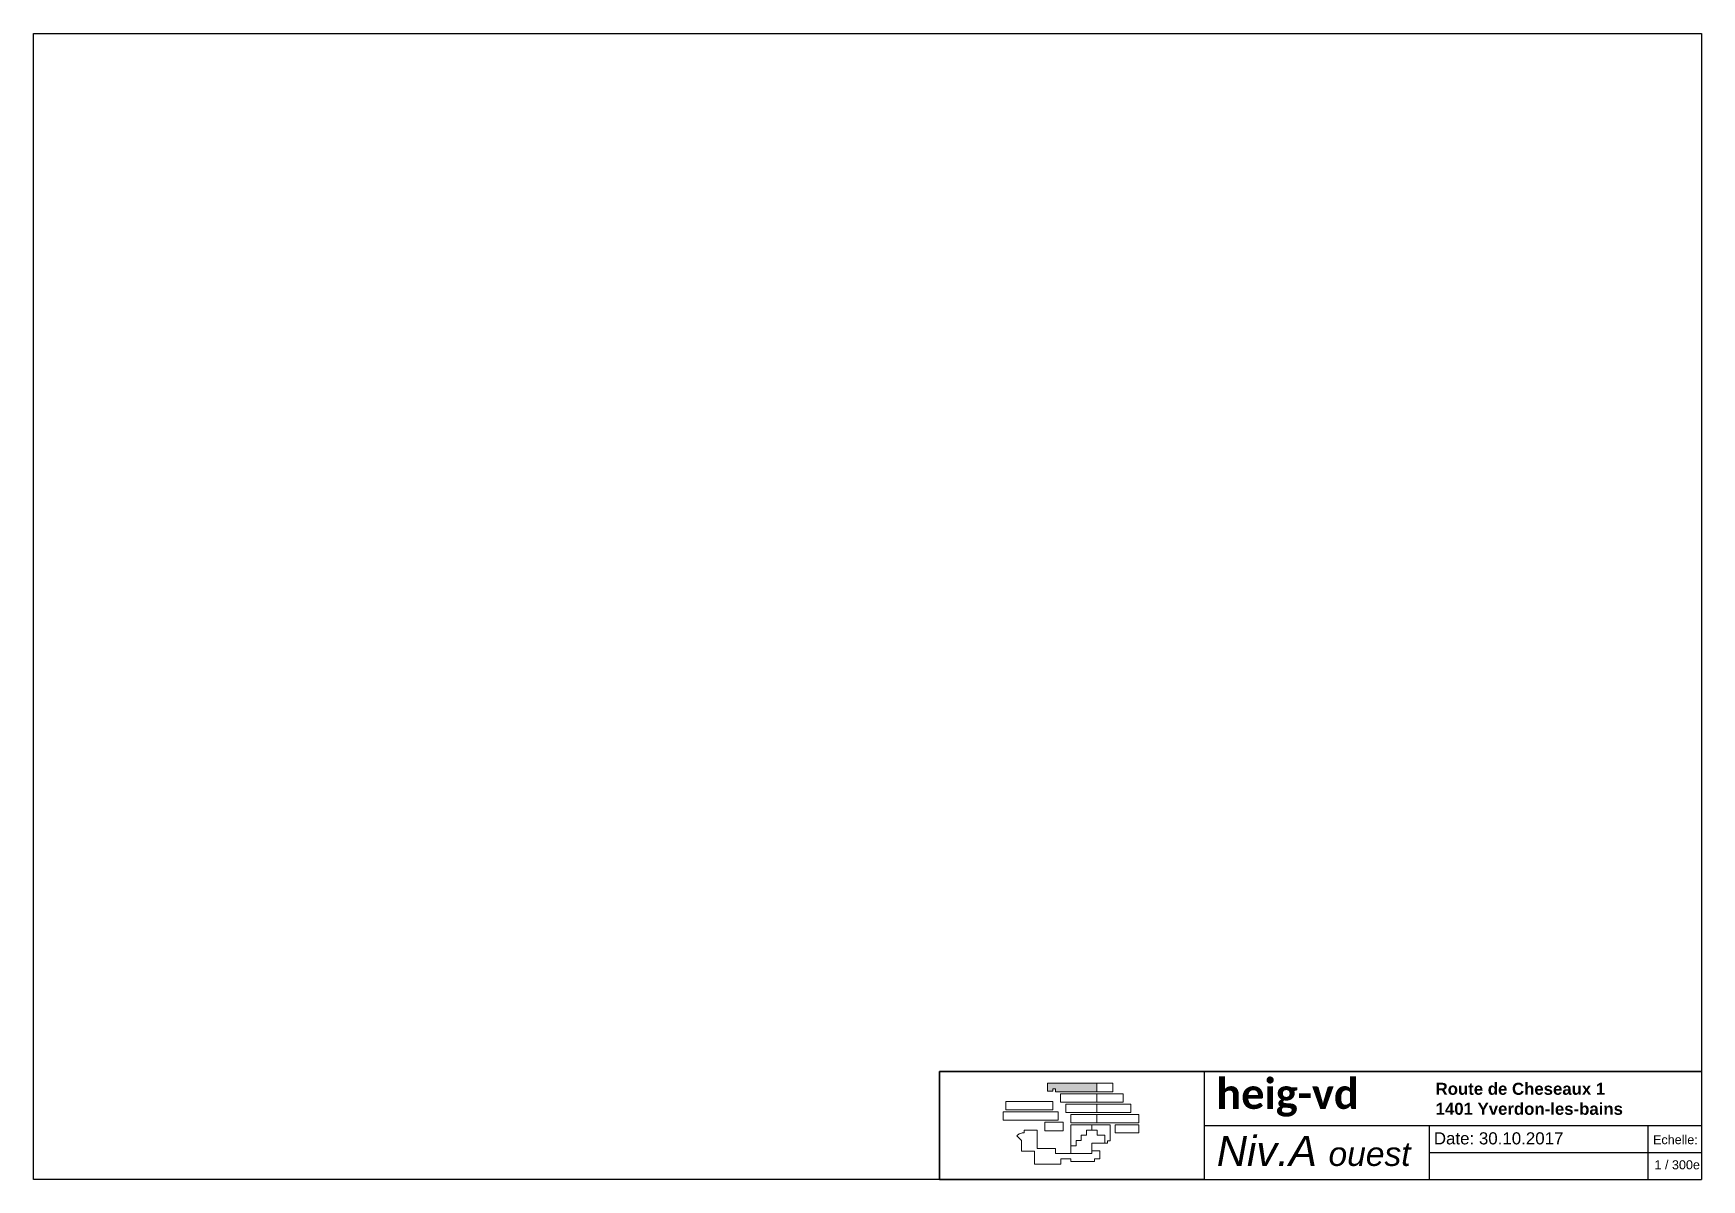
# Paper-space layout 'A ouest- A4' of a CAD drawing. Header units: metres, sheet in millimetres. Extents: x 11 to 289, y 9 to 200.
import ezdxf

# ---------------------------------------------------------------- set-up
doc = ezdxf.new("R2010")
doc.units = ezdxf.units.M
doc.header["$LTSCALE"] = 5080
doc.layers.get('0').update_dxf_attribs({"lineweight": 20})
doc.layers.add('Axe batim.', color=7, linetype='Continuous')
doc.layers.add('Gabarit', color=7, linetype='Continuous')
doc.layers.add('Detection incendie', color=7, linetype='Continuous', lineweight=20)
doc.layers.add('pourtour', color=7, linetype='Continuous', lineweight=20)
doc.styles.get("Standard").update_dxf_attribs({"font": 'arial.ttf', "height": 63})

# ---------------------------------------------------------------- blocks, each defined once
blk = doc.blocks.new('date')
at = {"layer": 'Gabarit', "color": 7, "linetype": 'Continuous', "lineweight": 0, "insert": (0, -3.29), "char_height": 3.1, "width": 53.4859, "attachment_point": 4}
blk.add_mtext(' Date: 30.10.2017', dxfattribs=at)
blk = doc.blocks.new('pourtour')
at = {"layer": 'Detection incendie', "linetype": 'Continuous', "lineweight": 0, "flags": 128}
blk.add_lwpolyline([(21.9, 4.35), (25.4, 4.35), (25.4, 4.78)], dxfattribs=at)
at = {"layer": 'pourtour', "linetype": 'Continuous', "lineweight": 0}
blk.add_line((25.36, 8.25), (25.36, 9.11), dxfattribs=at)
at = {"layer": 'pourtour', "linetype": 'Continuous', "lineweight": 0, "flags": 128}
for points in [[(19.3, 14.65), (28.86, 14.65), (28.86, 16.05), (18, 16.05), (18, 14.71), (18.9, 14.71), (18.9, 15.15), (19.3, 15.15), (19.3, 14.65)], [(20.16, 12.91), (20.16, 14.31), (30.6, 14.31), (30.6, 12.91), (20.16, 12.91)], [(26.23, 14.65), (26.23, 16.05)], [(26.23, 14.31), (26.23, 12.91)], [(10.63, 11.28), (19.76, 11.28), (19.76, 9.88), (10.63, 9.88), (10.63, 11.28)], [(11.06, 13.01), (18.9, 13.01), (18.9, 11.61), (11.06, 11.61), (11.06, 13.01)], [(21.03, 12.58), (31.9, 12.58), (31.9, 11.18), (21.03, 11.18), (21.03, 12.58)], [(26.23, 12.58), (26.23, 11.18)], [(17.56, 8.15), (17.56, 9.55), (20.63, 9.55), (20.63, 8.15), (17.56, 8.15)], [(33.2, 10.85), (21.9, 10.85), (21.9, 9.45), (33.2, 9.45), (33.2, 10.85)], [(26.23, 9.45), (26.23, 10.85)], [(29.26, 7.78), (29.26, 9.11), (33.2, 9.11), (33.2, 7.78), (29.26, 7.78)], [(27.56, 6.05), (27.56, 7.38), (26.26, 7.38), (26.26, 8.25), (24.5, 8.25), (24.5, 7.38), (23.63, 7.38), (23.63, 6.51), (22.76, 6.51), (22.76, 5.65), (21.9, 5.65)]]:
    blk.add_lwpolyline(points, dxfattribs=at)
blk.add_lwpolyline([(25.4, 6.05), (25.4, 6.05), (25.4, 6.05), (28, 6.05), (28, 6.48), (28.43, 6.48), (28.43, 9.11), (21.9, 9.11), (21.9, 4.35), (19.33, 4.35), (19.33, 5.21), (16.3, 5.21), (16.3, 8.25), (14.1, 8.25), (14.1, 7.81), (14.1, 7.81), (13.99, 7.81), (13.88, 7.8), (13.8, 7.78), (13.66, 7.75), (13.51, 7.71), (13.3, 7.61), (13.14, 7.52), (13.04, 7.45), (13, 7.41), (12.92, 7.34), (12.86, 7.29), (12.86, 7.29), (12.86, 7.29), (13.66, 6.49), (13.66, 5.61), (13.66, 4.75), (15.83, 4.75), (15.83, 2.58), (20.2, 2.58), (20.2, 3.45), (21.9, 3.45), (21.9, 3.01), (25.83, 3.01), (25.83, 3.45), (26.7, 3.45), (26.7, 4.78), (25.4, 4.78), (25.4, 4.78)], close=True, dxfattribs=at)

psp = doc.layouts.new('A ouest- A4')

# ---------------------------------------------------------------- hatches: boundary and pattern name
at = {"layer": 'Axe batim.', "linetype": 'Continuous', "lineweight": 0}
psp.add_hatch(color=256, dxfattribs=at).paths.add_polyline_path([(188.16, 24.71), (179.93, 24.71), (179.93, 23.38), (180.83, 23.38), (180.83, 23.81), (181.23, 23.81), (181.23, 23.31), (188.16, 23.31)])
at = {"layer": 'Detection incendie', "linetype": 'Continuous', "lineweight": 0}
psp.add_hatch(color=256, dxfattribs=at).paths.add_polyline_path([(188.16, 24.71), (179.93, 24.71), (179.93, 23.38), (180.83, 23.38), (180.83, 23.81), (181.23, 23.81), (181.23, 23.31), (188.16, 23.31)])

# ---------------------------------------------------------------- linework, layer by layer
at = {"lineweight": 30}
for p, q in [((10.93, 199.67), (288.93, 199.67)), ((10.93, 101.47), (10.93, 199.67)), ((288.93, 199.67), (288.93, 8.67)), ((10.93, 8.67), (10.93, 101.47)), ((288.93, 26.67), (161.93, 26.67)), ((54.74, 8.67), (10.93, 8.67)), ((161.93, 8.67), (54.74, 8.67)), ((161.93, 8.67), (288.93, 8.67))]:
    psp.add_line(p, q, dxfattribs=at)
for p, q in [((161.93, 26.67), (161.93, 8.67)), ((288.93, 26.51), (288.93, 8.67))]:
    psp.add_line(p, q)
at = {"layer": 'Gabarit'}
for q in [(206.02, 10.57), (288.93, 26.67)]:
    psp.add_line((206.02, 26.67), q, dxfattribs=at)
at = {"layer": 'Gabarit', "lineweight": 30}
for p, q in [((206.02, 17.67), (288.93, 17.67)), ((243.52, 17.67), (243.52, 8.67)), ((279.96, 17.69), (279.96, 8.69)), ((243.52, 13.17), (288.93, 13.17))]:
    psp.add_line(p, q, dxfattribs=at)
at = {"layer": 'Gabarit'}
psp.add_lwpolyline([(10.93, 199.67), (288.93, 199.67), (288.93, 26.67), (161.93, 26.67), (161.93, 8.67), (36.72, 8.67), (10.93, 8.67), (10.93, 90.68)], close=True, dxfattribs=at)
at = {"layer": 'Gabarit', "color": 7, "linetype": 'Continuous', "lineweight": 30, "flags": 128}
psp.add_lwpolyline([(161.93, 26.67), (206.02, 26.67), (206.02, 8.67), (161.93, 8.67)], close=True, dxfattribs=at)

# ---------------------------------------------------------------- block references
psp.add_blockref('pourtour', (161.93, 8.67))
at = {"layer": 'Gabarit', "color": 7, "linetype": 'Continuous', "lineweight": 0, "xscale": 0.65, "yscale": 0.65, "zscale": 0.65}
psp.add_blockref('date', (243.52, 17.67), dxfattribs=at)

# ---------------------------------------------------------------- texts
at = {"layer": 'Gabarit', "attachment_point": 1}
for s, insert, char_height, width in [('{\\fCalibri|b1|i0|c238|p34;\\C1;heig-vd}', (208.06, 25.45), 5, 37.5), ('{\\fArial|b1|i0|c238|p34;Route de Cheseaux 1\\P1401 Yverdon-les-bains}', (244.6, 24.8), 2, 44.6334), ('{\\fArial|b0|i1|c238|p34;Niv.A\\fArial|b0|i1|c0|p34; \\H0.8x;ouest}', (208.13, 15.95), 5, 34.8486), ('{\\fArial|b0|i0|c238|p34;Echelle:}', (280.83, 16.07), 1.5, 8.1977), ('{\\fArial|b0|i0|c238|p34;1 / \\fArial|b0|i0|c0|p34;300e}', (281.07, 11.89), 1.5, 7.7454)]:
    psp.add_mtext(s, dxfattribs=dict(at, insert=insert, char_height=char_height, width=width))

# ---------------------------------------------------------------- viewports
at = {"layer": 'Gabarit'}
vp = psp.add_viewport(center=(149.93, 104.17), size=(278, 191), view_center_point=(31359.52, 36684.65), view_height=5730, dxfattribs=at)
vp.dxf.flags = 0x10000  # cut along an outline
vp.dxf.clipping_boundary_handle = psp.add_lwpolyline([(10.93, 199.67), (288.93, 199.67), (288.93, 26.67), (161.93, 26.67), (161.93, 8.67), (36.72, 8.67), (10.93, 8.67), (10.93, 90.68)], format="xyb", close=True, dxfattribs={"invisible": 1}).dxf.handle

doc.saveas('drawing.dxf')
